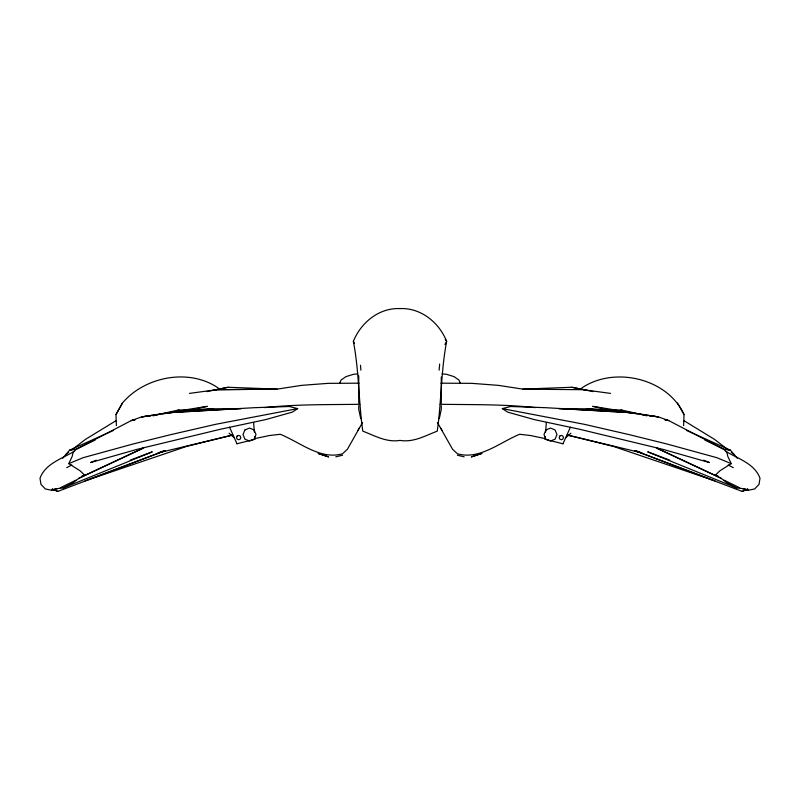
<?xml version="1.0" encoding="UTF-8"?>
<svg xmlns="http://www.w3.org/2000/svg" width="800" height="800" viewBox="0 0 800 800"><rect width="100%" height="100%" fill="white"/><g stroke="black" fill="none" stroke-linecap="round" stroke-linejoin="round"><path stroke-width="1.2" d="M683.61 425.56L684.01 414.55C667.47 378.07 614.08 365.97 581.78 388.01M562.97 443.82L545.16 439.3L545.33 436.9M545.66 432.1L546.32 422.49M439.14 370.18L439.64 364.05M236.99 443.82L229.53 427.15M439.27 418.68L441.29 409.41L441.29 405.67M545.16 439.3L545.41 438.67L530.62 435.54L519.71 434.27C500.08 442.16 479.74 460.16 457.42 453.79L452.55 449.24L437.46 422.57M339.68 383.18L340.99 380.1L345.99 376.62L353.47 374.3L357.88 373.89M562.96 443.76L570.43 427.15M54.88 488.86L63.34 487.94L73.18 482.67L78.99 478.23L143.63 447.94L84.86 475.39L80.17 470.85L68.78 463.66L72.15 456.5L73.18 452.14L76.51 449.1L131.3 420.58L141.72 416.86L168.71 412.65L213.35 408.82L241.38 408.56L230.29 409.19M218.22 388.01C189.1 367.93 144.78 376.53 122.46 403.02L115.99 414.55L116.39 425.56M353.36 341.35C360.96 322.51 379.06 307.67 400.02 308.59C420.97 307.67 439.07 322.51 446.67 341.35C440.93 370.91 441.48 401.33 437.24 431.15C425.22 435.72 413.59 442.62 400.02 440.41C386.44 442.62 374.81 435.72 362.79 431.15C358.55 401.33 359.1 370.91 353.36 341.35L354.51 343.43M444.94 344.47L446.67 341.35L445.26 339.36M115.99 414.55L122.46 403.02M362.5 422.57L347.41 449.24L342.54 453.79C320.22 460.16 299.89 442.16 280.25 434.27L269.34 435.54L254.55 438.67L254.8 439.3L237 443.76M357.98 430.22L359.22 428.07M62.69 458.26L69.63 450.12L113.57 430.37M745.11 488.86L736.65 487.94L726.82 482.67L721.01 478.23L656.37 447.94L715.13 475.39L719.82 470.85L731.21 463.66L727.84 456.5L726.81 452.14L723.49 449.1L668.7 420.58L658.28 416.86L631.28 412.65L586.65 408.82L558.62 408.57L569.7 409.19M565.5 438L570.88 433.2M65.81 454.55L68.73 452.29M71.66 450.03L85.31 439.48L116.2 420.56M81.96 476.44L83.84 475.11M227.83 409.33L168.71 412.65L253.93 407.71L289.39 406.5L297.67 408.61L292.23 412.16L265.7 419.59L219.82 429.39L136.64 449.45L90.59 462.56L96.3 460.18M66.7 467.66L71.82 464.99M74.31 451.31C62.19 458.6 45.17 463.67 40 478.29L40.98 484.4L45.34 488.94L51.49 490.25L57.25 488.78M95.23 439.97L76.51 449.1L69.63 450.12M60.27 487.77L75.95 480.17M78.99 478.23L84.86 475.39M634.82 450.65L742.13 491.41L747.81 488.98M742.13 491.41L747.49 489.16M68.78 463.66L83.12 457.7L132.59 444.12L170.33 434.75L215.84 424.28L297.67 408.61M63.34 487.94L152.29 451.84L130.25 460.14M52.51 489.16L57.87 491.41L165.18 450.65M165.21 450.61L84.96 480.88L186.7 446.38L232.34 435.14M163.92 450.84L158.04 452.93L232.74 434.99M81.5 476.44L83.84 475.62M619.72 410.68L621.72 410.06L647.02 415.72M51.49 490.25L55.14 489.31M703.69 460.18L709.41 462.56L663.35 449.45L580.18 429.39L534.29 419.6L507.77 412.16L502.32 408.61L510.6 406.5L546.07 407.71L631.28 412.65L572.16 409.33M335.79 456.83L342.55 455.24M134.91 419.77L131.3 420.58L134.94 419.94M152.98 415.72L178.27 410.06L213.35 408.82L203.47 409.93M197.5 408.43L207.25 406.35L183.95 410.09M742.75 488.78L748.51 490.25L754.66 488.94L759.02 484.4L760 478.29C754.83 463.67 737.81 458.6 725.69 451.31M206.77 391.61L228.13 387.27L277.18 389.12L216.49 389.71L189.43 393.41M213.67 390.14L228.13 387.27M177.46 412.46L179.89 412.03M182.32 411.61L184.75 411.18M187.18 410.75L194.47 409.47L167.48 413.25M160.12 414.28L141.72 416.86L150.36 415.89M162.57 413.94L165.03 413.6M264.76 407.61C296.26 404.18 328.18 404.76 359.88 404.29M152.83 415.62L155.3 415.34M188.65 411.6L191.12 411.32M196.06 410.76L201 410.21M522.81 389.12L571.87 387.27L586.32 390.14M216.49 389.71L276.99 389.15L301.64 385.36L328.17 383.35L359.1 383.18M440.12 404.29C471.81 404.76 503.73 404.18 535.23 407.61M440.9 383.18L471.82 383.35L498.36 385.36L523 389.15L583.5 389.71L610.56 393.41M621.72 410.06L586.65 408.82L596.53 409.93M442.13 373.89L446.54 374.3L454.02 376.62L459.01 380.1L460.33 383.18M599 410.21L603.94 410.76M608.88 411.32L611.35 411.6M644.69 415.34L647.16 415.62M649.63 415.89L658.28 416.86L639.88 414.29M632.52 413.25L605.53 409.47L612.82 410.75M634.97 413.6L637.42 413.94M737.31 458.26L730.37 450.12L723.49 449.1L704.77 439.97M616.04 410.09L592.75 406.35L602.5 408.43M615.25 411.18L617.67 411.61M620.1 412.03L622.53 412.46M665.05 419.94L668.7 420.58L665.08 419.77M502.32 408.61L584.15 424.28L629.67 434.75L667.4 444.12L716.88 457.7L731.21 463.66M593.22 391.61L571.87 387.27M457.41 455.24L464.17 456.83M567.26 434.99L641.95 452.93L636.07 450.84M567.65 435.14L613.3 446.38L715.01 480.91L634.79 450.61M744.86 489.31L748.51 490.25M178.27 410.06L180.27 410.68M716.16 475.62L718.49 476.44M669.75 460.14L647.7 451.84L736.65 487.94M52.18 488.98L57.87 491.41M686.42 430.37L730.37 450.12M715.13 475.39L721.01 478.23M724.05 480.17L739.73 487.77M728.18 464.99L733.3 467.66M683.79 420.56L714.68 439.48L728.33 450.03M716.16 475.11L718.04 476.44M731.26 452.29L734.18 454.55M229.08 433.2L234.46 438M440.74 428.07L441.98 430.22M684.01 414.55L677.54 403.02M360.76 418.68L358.74 409.41L358.74 405.67M360.48 365.28L360.88 370.18M253.64 422.49L254.3 432.1M254.63 436.9L254.8 439.3M441.29 377.02L441.29 403.18M358.74 375.77L358.74 403.18M237.15 436.04L236.52 437.57L237.15 439.1L238.68 439.74L240.21 439.1L240.85 437.57L240.21 436.04L238.68 435.41L237.15 436.04M244.91 429.96L243.01 434.56L244.91 439.15L249.51 441.05L254.1 439.15L256 434.56L254.1 429.96L249.51 428.07L244.91 429.96M545.9 429.96L544 434.56L545.9 439.15L550.49 441.05L555.08 439.15L556.98 434.56L555.08 429.96L550.49 428.07L545.9 429.96M559.78 436.04L559.15 437.57L559.78 439.1L561.31 439.74L562.84 439.1L563.48 437.57L562.84 436.04L561.31 435.41L559.78 436.04M481.81 453.46L471.47 456.88L481.81 453.46M328.48 456.87L318.15 453.46L328.49 456.88"/></g></svg>
